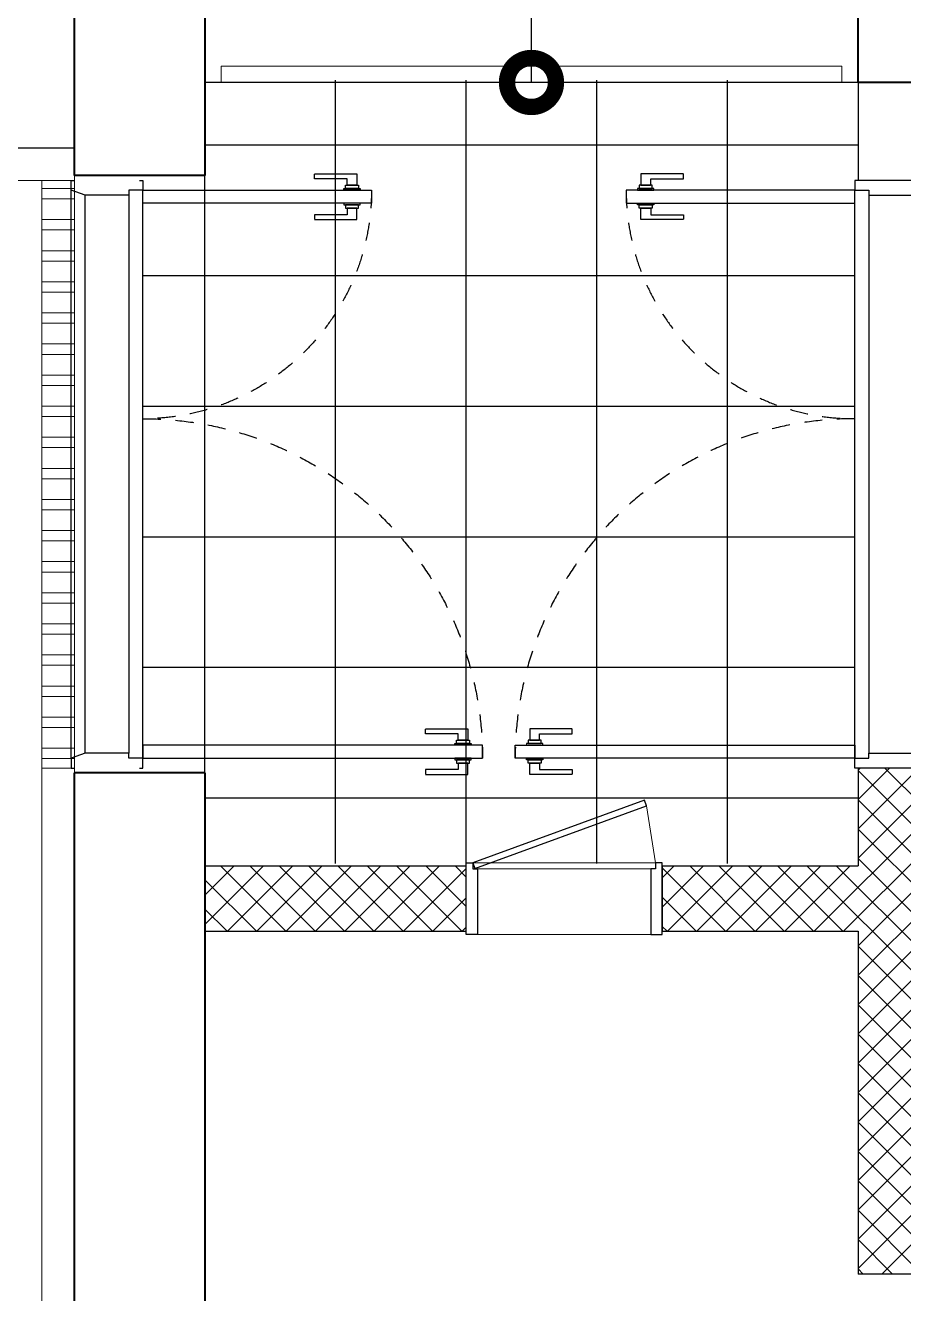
# Model space of a CAD drawing. Header units: millimetres. Extents: x 3546612 to 5615882, y 547008 to 3162891.
# Drawn here: x 5487975 to 5490665, y 2447357 to 2451243 of the extents above; entities that cross this region are included whole.
import ezdxf

# ---------------------------------------------------------------- set-up
doc = ezdxf.new("R2010")
doc.units = ezdxf.units.MM
doc.linetypes.add('XR-평면도$0$DASHEDX2', pattern=[1.5, 1, -0.5])
doc.linetypes.add('XR-평면도$0$HID', pattern=[2, 1.1, -0.9])
for name, color, linetype, lineweight in [('XR-평면도$0$A-CONC-LIN1', 9, 'Continuous', 40), ('XR-평면도$0$A-DWXM-DOOR', 9, 'Continuous', 25), ('XR-평면도$0$A-DWXM-ELEV', 9, 'Continuous', 18), ('XR-평면도$0$A-ELEV-LIN2', 9, 'Continuous', 25), ('XR-평면도$0$A-ELEV-LIN3', 9, 'Continuous', 18), ('XR-평면도$0$A-SSXM-STAIR', 9, 'Continuous', 25), ('XR-평면도$0$A-WAXM-BLOC', 9, 'Continuous', 25), ('XR-평면도$0$A-XXXX-HATC', 9, 'Continuous', 18), ('XR-평면도$0$A-XXXX-SYMB', 9, 'Continuous', 25)]:
    doc.layers.add(name, color=color, linetype=linetype, lineweight=lineweight)
doc.layers.add('XR-평면도$0$A-CONC-SOLD', color=9, linetype='Continuous')
doc.layers.add('XR-평면도$0$A-ELEV-PATT', color=9, linetype='Continuous')
pattern_1 = [(0, (5195882.03, 2294246.97), (2e-14, 95.25), []), (0, (5195913.78, 2294215.22), (2e-14, 95.25), [])]

# ---------------------------------------------------------------- blocks, each defined once
blk = doc.blocks.new('XR-평면도$0$도어_103')
at = {"layer": 'XR-평면도$0$A-DWXM-DOOR', "color": 9}
for p, q in [((30, 0), (1770, 0)), ((1755, -43), (45, -43)), ((45, -177), (1755, -177))]:
    blk.add_line(p, q, dxfattribs=at)
at = {"layer": 'XR-평면도$0$A-DWXM-DOOR'}
for points in [[(30, 1040), (70, 1040), (70, 0), (30, 0)], [(1770, 700), (1730, 700), (1730, 0), (1770, 0)]]:
    blk.add_lwpolyline(points, close=True, dxfattribs=at)
at = {"layer": 'XR-평면도$0$A-DWXM-DOOR', "color": 9, "linetype": 'XR-평면도$0$DASHEDX2', "ltscale": 2}
for points in [[(-20, 995), (15, 995), (15, 965), (-5, 965), (-5, 865), (-20, 865)], [(25, 1000), (25, 960), (15, 960), (15, 1000)], [(25, 955), (25, 1005), (30, 1005), (30, 955)], [(75, 955), (75, 1005), (70, 1005), (70, 955)], [(75, 1000), (75, 960), (85, 960), (85, 1000)], [(120, 995), (85, 995), (85, 965), (105, 965), (105, 865), (120, 865)], [(1725, 615), (1725, 665), (1730, 665), (1730, 615)], [(1775, 615), (1775, 665), (1770, 665), (1770, 615)], [(1680, 655), (1715, 655), (1715, 625), (1695, 625), (1695, 525), (1680, 525)], [(1725, 660), (1725, 620), (1715, 620), (1715, 660)], [(1775, 660), (1775, 620), (1785, 620), (1785, 660)], [(1820, 655), (1785, 655), (1785, 625), (1805, 625), (1805, 525), (1820, 525)]]:
    blk.add_lwpolyline(points, close=True, dxfattribs=at)
at = {"layer": 'XR-평면도$0$A-DWXM-DOOR', "color": 0}
for points in [[(0, -10), (0, 0), (30, 0), (30, -43), (45, -43), (45, -177), (30, -220), (0, -220), (0, -210)], [(1800, -10), (1800, 0), (1770, 0), (1770, -43), (1755, -43), (1755, -177), (1770, -220), (1800, -220), (1800, -210)]]:
    blk.add_lwpolyline(points, dxfattribs=at)
at = {"layer": 'XR-평면도$0$A-DWXM-DOOR', "color": 9}
blk.add_lwpolyline([(30, -220), (1770, -220)], dxfattribs=at)
at = {"layer": 'XR-평면도$0$A-DWXM-DOOR', "color": 1, "linetype": 'XR-평면도$0$HID', "ltscale": 50}
for centre, radius, start, end in [((30, 0), 1040, 0, 90), ((1770, 0), 700, 90, 180)]:
    blk.add_arc(centre, radius, start, end, dxfattribs=at)
blk = doc.blocks.new('XR-평면도$0$XR-평면도$0$점검용도어(190613)')
at = {"layer": 'XR-평면도$0$A-DWXM-DOOR'}
blk.add_lwpolyline([(-273.7, 222.6), (252.6, 414.1), (246.2, 431.5), (-280, 240)], close=True, dxfattribs=at)
for points in [[(-300, 240), (-280, 240), (-280, 221.5), (-265, 221.5), (-265, 20), (-300, 20), (-300, 240)], [(300, 240), (280, 240), (280, 221.5), (265, 221.5), (265, 20), (300, 20), (300, 240)]]:
    blk.add_lwpolyline(points, dxfattribs=at)
at = {"layer": 'XR-평면도$0$A-DWXM-ELEV'}
for p, q in [((252.6, 414.1), (280, 240)), ((280, 240), (-280, 240)), ((-265, 221.5), (265, 221.5)), ((-265, 20), (265, 20))]:
    blk.add_line(p, q, dxfattribs=at)
blk = doc.blocks.new('XR-평면도$0$CORE_01_기준층(220124)')
at = {"layer": 'XR-평면도$0$A-CONC-SOLD'}
h = blk.add_hatch(dxfattribs=at)
h.set_pattern_fill('CONC', color=256, scale=100)
h.set_pattern_definition([(45, (-392000.2, -757620.6), (-2121.32, 2121.32), []), (45, (-392000.2, -757545.6), (-2121.32, 2121.32), []), (45, (-392000.2, -757470.6), (-2121.32, 2121.32), [])])
h.paths.add_polyline_path([(9450, -9450), (9450, -12000), (4500, -12000), (4500, -9450), (5000, -9450), (5000, -9200), (4250, -9200), (4250, -12000), (400, -12000), (400, -8915), (0, -8915), (0, -12400), (9850, -12400), (9850, 0), (1650, 0), (1650, -400), (2400, -400), (2400, -4050), (2650, -4050), (2650, -3650), (3050, -3650), (3050, -3400), (2650, -3400), (2650, -400), (9450, -400), (9450, -3400), (4150, -3400), (4150, -3650), (5250, -3650), (5250, -6550), (2650, -6550), (2650, -5150), (2400, -5150), (2400, -6800), (5900, -6800), (5900, -6550), (5500, -6550), (5500, -3650), (6900, -3650), (6900, -6550), (6500, -6550), (6500, -6800), (7650, -6800), (7650, -6550), (7150, -6550), (7150, -3650), (9450, -3650), (9450, -6550), (8950, -6550), (8950, -6800), (9450, -6800), (9450, -9200), (8850, -9200), (8850, -9450)])
h.paths.add_polyline_path([(6300, -9200), (6300, -9450), (7550, -9450), (7550, -9200)], flags=17)
h.paths.add_polyline_path([(400, -400), (535, -400), (535, 0), (0, 0), (0, -7100), (400, -7100)], flags=17)
at = {"layer": 'XR-평면도$0$A-XXXX-HATC'}
h = blk.add_hatch(dxfattribs=at)
h.set_pattern_fill('ANSI37', color=256, scale=20, angle=90, style=0)
h.set_pattern_definition([(135, (-14058.19, 0), (-44.90128, -44.90128), []), (225, (-14058.19, 0), (44.90128, -44.90128), [])])
h.paths.add_polyline_path([(1800, -9400), (1800, -9200), (2400, -9200), (2400, -8900), (2600, -8900), (2600, -9200), (4250, -9200), (4250, -9400), (3400, -9400), (3400, -10250), (3200, -10250), (3200, -9400), (2600, -9400), (2600, -10250), (3200, -10250), (3400, -10250), (4250, -10250), (4250, -10450), (2400, -10450), (2400, -9400)])
h.paths.add_polyline_path([(400, -9200), (400, -9400), (1200, -9400), (1200, -9200)])
at = {"layer": 'XR-평면도$0$A-CONC-LIN1'}
for p, q in [((400, -7085), (0, -7085)), ((400, -8915), (0, -8915))]:
    blk.add_line(p, q, dxfattribs=at)
for points in [[(0, -7085), (0, 0), (535, 0)], [(1665, 0), (9850, 0), (9850, -12400), (0, -12400), (0, -8915)], [(535, -400), (400, -400), (400, -7085)], [(5885, -6550), (5885, -6800), (2400, -6800), (2400, -5165)], [(400, -8915), (400, -12000), (4250, -12000)]]:
    blk.add_lwpolyline(points, dxfattribs=at)
at = {"layer": 'XR-평면도$0$A-ELEV-LIN3'}
blk.add_lwpolyline([(2350, -6800), (2350, -6750), (450, -6750), (450, -6800)], dxfattribs=at)
at = {"layer": 'XR-평면도$0$A-SSXM-STAIR'}
blk.add_lwpolyline([(2400, -6800), (400, -6800)], dxfattribs=at)
at = {"layer": 'XR-평면도$0$A-WAXM-BLOC', "ltscale": 50}
for p, q in [((2400, -6800), (2400, -7100)), ((2600, -7100), (2400, -7100)), ((2400, -8900), (2400, -9200)), ((2600, -8900), (2400, -8900)), ((1800, -9200), (1800, -9400)), ((2400, -9400), (2400, -10450)), ((2635, -10450), (2400, -10450)), ((4250, -10450), (2400, -10450))]:
    blk.add_line(p, q, dxfattribs=at)
for points in [[(400, -9200), (1200, -9200)], [(1200, -9400), (1200, -9200)], [(1800, -9200), (2400, -9200)], [(400, -9400), (1200, -9400)], [(1800, -9400), (2400, -9400)]]:
    blk.add_lwpolyline(points, dxfattribs=at)
at = {"layer": 'XR-평면도$0$A-XXXX-SYMB'}
blk.add_lwpolyline([(1400, -6800), (1400, -5300)], dxfattribs=at)
at = {"layer": 'XR-평면도$0$A-XXXX-SYMB', "const_width": 150}
blk.add_lwpolyline([(1375, -6800, 1), (1425, -6800, 1)], format="xyb", close=True, dxfattribs=at)
at = {"xscale": -1, "rotation": 270}
blk.add_blockref('XR-평면도$0$도어_103', (210, -8900), dxfattribs=at)
at = {"rotation": 90}
blk.add_blockref('XR-평면도$0$도어_103', (2390, -8900), dxfattribs=at)
blk.add_blockref('XR-평면도$0$XR-평면도$0$점검용도어(190613)', (1500, -9430))
blk = doc.blocks.new('XR-평면도$0$고정식램프(5F)')
at = {"layer": 'XR-평면도$0$A-ELEV-LIN2'}
blk.add_lwpolyline([(0, 7200), (0, 200), (4450, 200), (4450, 7200)], close=True, dxfattribs=at)

msp = doc.modelspace()

# ---------------------------------------------------------------- hatches: boundary and pattern name
at = {"layer": 'XR-평면도$0$A-ELEV-LIN3'}
h = msp.add_hatch(dxfattribs=at)
h.set_pattern_fill('ANSI32', color=256, scale=10, angle=315)
h.set_pattern_definition([(0, (5195882.03, 2294246.97), (2e-14, 95.25), []), (0, (5195913.78, 2294215.22), (2e-14, 95.25), [])])
h.paths.add_polyline_path([(5488025, 2448967.6), (5488125, 2448967.6), (5488125, 2450767.6), (5488025, 2450767.6)])
h = msp.add_hatch(dxfattribs=at)
h.set_pattern_fill('ANSI32', color=256, scale=10, angle=315)
h.set_pattern_definition(pattern_1)
h.paths.add_polyline_path([(5488025, 2448967.6), (5488125, 2448967.6), (5488125, 2450767.6), (5488025, 2450767.6)])
h = msp.add_hatch(dxfattribs=at)
h.set_pattern_fill('ANSI32', color=256, scale=10, angle=315)
h.set_pattern_definition(pattern_1)
h.paths.add_polyline_path([(5488025, 2448967.6), (5488125, 2448967.6), (5488125, 2450767.6), (5488025, 2450767.6)])

# ---------------------------------------------------------------- linework, layer by layer
for points in [[(5433125, 2445467.6), (5443025, 2445467.6), (5443025, 2444867.6), (5444125, 2444867.6), (5444125, 2446367.6), (5443025, 2446367.6), (5443025, 2457867.6), (5483675, 2457867.6), (5483675, 2450867.6), (5488125, 2450867.6), (5488125, 2446367.6), (5487025, 2446367.6), (5487025, 2444867.6), (5488125, 2444867.6), (5488125, 2445467.6), (5498175, 2445467.6), (5498175, 2444867.6), (5498475, 2444867.6), (5498475, 2430167.6)], [(5433125, 2445467.6), (5443025, 2445467.6), (5443025, 2444867.6), (5444125, 2444867.6), (5444125, 2446367.6), (5443025, 2446367.6), (5443025, 2457867.6), (5483675, 2457867.6), (5483675, 2450867.6), (5488125, 2450867.6), (5488125, 2446367.6), (5487025, 2446367.6), (5487025, 2444867.6), (5488125, 2444867.6), (5488125, 2445467.6), (5498175, 2445467.6), (5498175, 2444867.6), (5498475.1, 2444867.6), (5498475.1, 2430167.6)], [(5433125, 2445467.6), (5443025, 2445467.6), (5443025, 2444867.6), (5444125, 2444867.6), (5444125, 2446367.6), (5443025, 2446367.6), (5443025, 2457867.6), (5483675, 2457867.6), (5483675, 2450867.6), (5488125, 2450867.6), (5488125, 2446367.6), (5487025, 2446367.6), (5487025, 2444867.6), (5488125, 2444867.6), (5488125, 2445467.6), (5498175, 2445467.6), (5498175, 2444867.6), (5498475.1, 2444867.6), (5498475.1, 2430167.6)], [(5431925, 2444767.6), (5433225, 2444767.6), (5433225, 2445367.6), (5442925, 2445367.6), (5442925, 2444767.6), (5444225, 2444767.6), (5444225, 2446467.6), (5443125, 2446467.6), (5443125, 2457767.6), (5483575, 2457767.6), (5483575, 2450767.6), (5488025, 2450767.6), (5488025, 2446467.6), (5486925, 2446467.6), (5486925, 2444767.6), (5488225, 2444767.6), (5488225, 2445367.6), (5498075, 2445367.6), (5498075, 2444767.6), (5498375, 2444767.6), (5498375, 2430267.6)], [(5431925, 2444767.6), (5433225, 2444767.6), (5433225, 2445367.6), (5442925, 2445367.6), (5442925, 2444767.6), (5444225, 2444767.6), (5444225, 2446467.6), (5443125, 2446467.6), (5443125, 2457767.6), (5483575, 2457767.6), (5483575, 2450767.6), (5488025, 2450767.6), (5488025, 2446467.6), (5486925, 2446467.6), (5486925, 2444767.6), (5488225, 2444767.6), (5488225, 2445367.6), (5498075, 2445367.6), (5498075, 2444767.6), (5498375.1, 2444767.6), (5498375.1, 2430267.6)], [(5431925, 2444767.6), (5433225, 2444767.6), (5433225, 2445367.6), (5442925, 2445367.6), (5442925, 2444767.6), (5444225, 2444767.6), (5444225, 2446467.6), (5443125, 2446467.6), (5443125, 2457767.6), (5483575, 2457767.6), (5483575, 2450767.6), (5488025, 2450767.6), (5488025, 2446467.6), (5486925, 2446467.6), (5486925, 2444767.6), (5488225, 2444767.6), (5488225, 2445367.6), (5498075, 2445367.6), (5498075, 2444767.6), (5498375.1, 2444767.6), (5498375.1, 2430267.6)], [(5488125, 2450767.6), (5488025, 2450767.6)], [(5488125, 2450767.6), (5488025, 2450767.6)], [(5488125, 2450767.6), (5488025, 2450767.6)], [(5488125, 2448967.6), (5488025, 2448967.6)], [(5488125, 2448967.6), (5488025, 2448967.6)], [(5488125, 2448967.6), (5488025, 2448967.6)]]:
    msp.add_lwpolyline(points, dxfattribs=at)
at = {"layer": 'XR-평면도$0$A-ELEV-PATT'}
for p, q in [((5488525, 2448675.2), (5488525, 2451075.2)), ((5488525, 2448675.2), (5488525, 2451075.2)), ((5488525, 2448675.2), (5488525, 2451075.2)), ((5488925, 2448675.2), (5488925, 2451075.2)), ((5488925, 2448675.2), (5488925, 2451075.2)), ((5488925, 2448675.2), (5488925, 2451075.2)), ((5489325, 2448675.2), (5489325, 2451075.2)), ((5489325, 2448675.2), (5489325, 2451075.2)), ((5489325, 2448675.2), (5489325, 2451075.2)), ((5489725, 2448675.2), (5489725, 2451075.2)), ((5489725, 2448675.2), (5489725, 2451075.2)), ((5489725, 2448675.2), (5489725, 2451075.2)), ((5490125, 2448675.2), (5490125, 2451075.2)), ((5490125, 2448675.2), (5490125, 2451075.2)), ((5490125, 2448675.2), (5490125, 2451075.2)), ((5490525, 2450875.2), (5488525, 2450875.2)), ((5490525, 2450875.2), (5488525, 2450875.2)), ((5490525, 2450875.2), (5488525, 2450875.2)), ((5490515, 2450475.2), (5488335, 2450475.2)), ((5490515, 2450475.2), (5488335, 2450475.2)), ((5490515, 2450475.2), (5488335, 2450475.2)), ((5490515, 2450075.2), (5488335, 2450075.2)), ((5490515, 2450075.2), (5488335, 2450075.2)), ((5490515, 2450075.2), (5488335, 2450075.2)), ((5490515, 2449675.2), (5488335, 2449675.2)), ((5490515, 2449675.2), (5488335, 2449675.2)), ((5490515, 2449675.2), (5488335, 2449675.2)), ((5490515, 2449275.2), (5488335, 2449275.2)), ((5490515, 2449275.2), (5488335, 2449275.2)), ((5490515, 2449275.2), (5488335, 2449275.2)), ((5490525, 2448875.2), (5488525, 2448875.2)), ((5490525, 2448875.2), (5488525, 2448875.2)), ((5490525, 2448875.2), (5488525, 2448875.2))]:
    msp.add_line(p, q, dxfattribs=at)

# ---------------------------------------------------------------- block references
for name, p in [('XR-평면도$0$고정식램프(5F)', (5483675, 2450667.6)), ('XR-평면도$0$고정식램프(5F)', (5483675, 2450667.6)), ('XR-평면도$0$고정식램프(5F)', (5483675, 2450667.6)), ('XR-평면도$0$CORE_01_기준층(220124)', (5488125, 2457867.6)), ('XR-평면도$0$CORE_01_기준층(220124)', (5488125, 2457867.6)), ('XR-평면도$0$CORE_01_기준층(220124)', (5488125, 2457867.6))]:
    msp.add_blockref(name, p)

doc.saveas('drawing.dxf')
